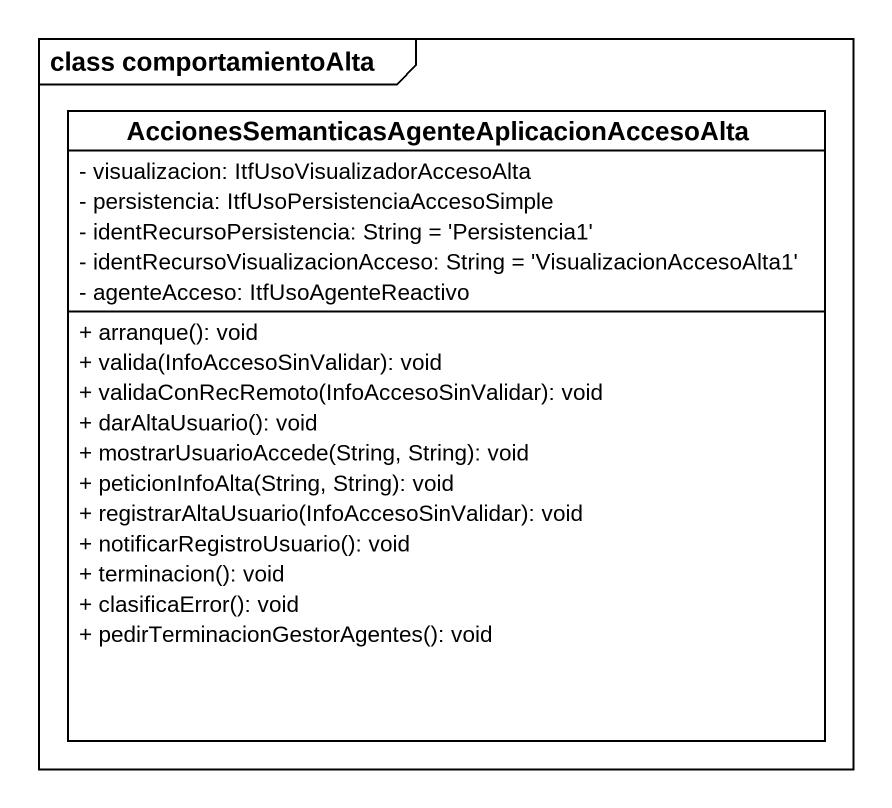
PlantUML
@startuml
mainframe class comportamientoAlta
hide circle
hide empty members
skinparam classAttributeIconSize 0
class "AccionesSemanticasAgenteAplicacionAccesoAlta" as AccionesSemanticasAgenteApli {
  - visualizacion: ItfUsoVisualizadorAccesoAlta
  - persistencia: ItfUsoPersistenciaAccesoSimple
  - identRecursoPersistencia: String = 'Persistencia1'
  - identRecursoVisualizacionAcceso: String = 'VisualizacionAccesoAlta1'
  - agenteAcceso: ItfUsoAgenteReactivo
  + arranque(): void
  + valida(InfoAccesoSinValidar): void
  + validaConRecRemoto(InfoAccesoSinValidar): void
  + darAltaUsuario(): void
  + mostrarUsuarioAccede(String, String): void
  + peticionInfoAlta(String, String): void
  + registrarAltaUsuario(InfoAccesoSinValidar): void
  + notificarRegistroUsuario(): void
  + terminacion(): void
  + clasificaError(): void
  + pedirTerminacionGestorAgentes(): void
}
@enduml
